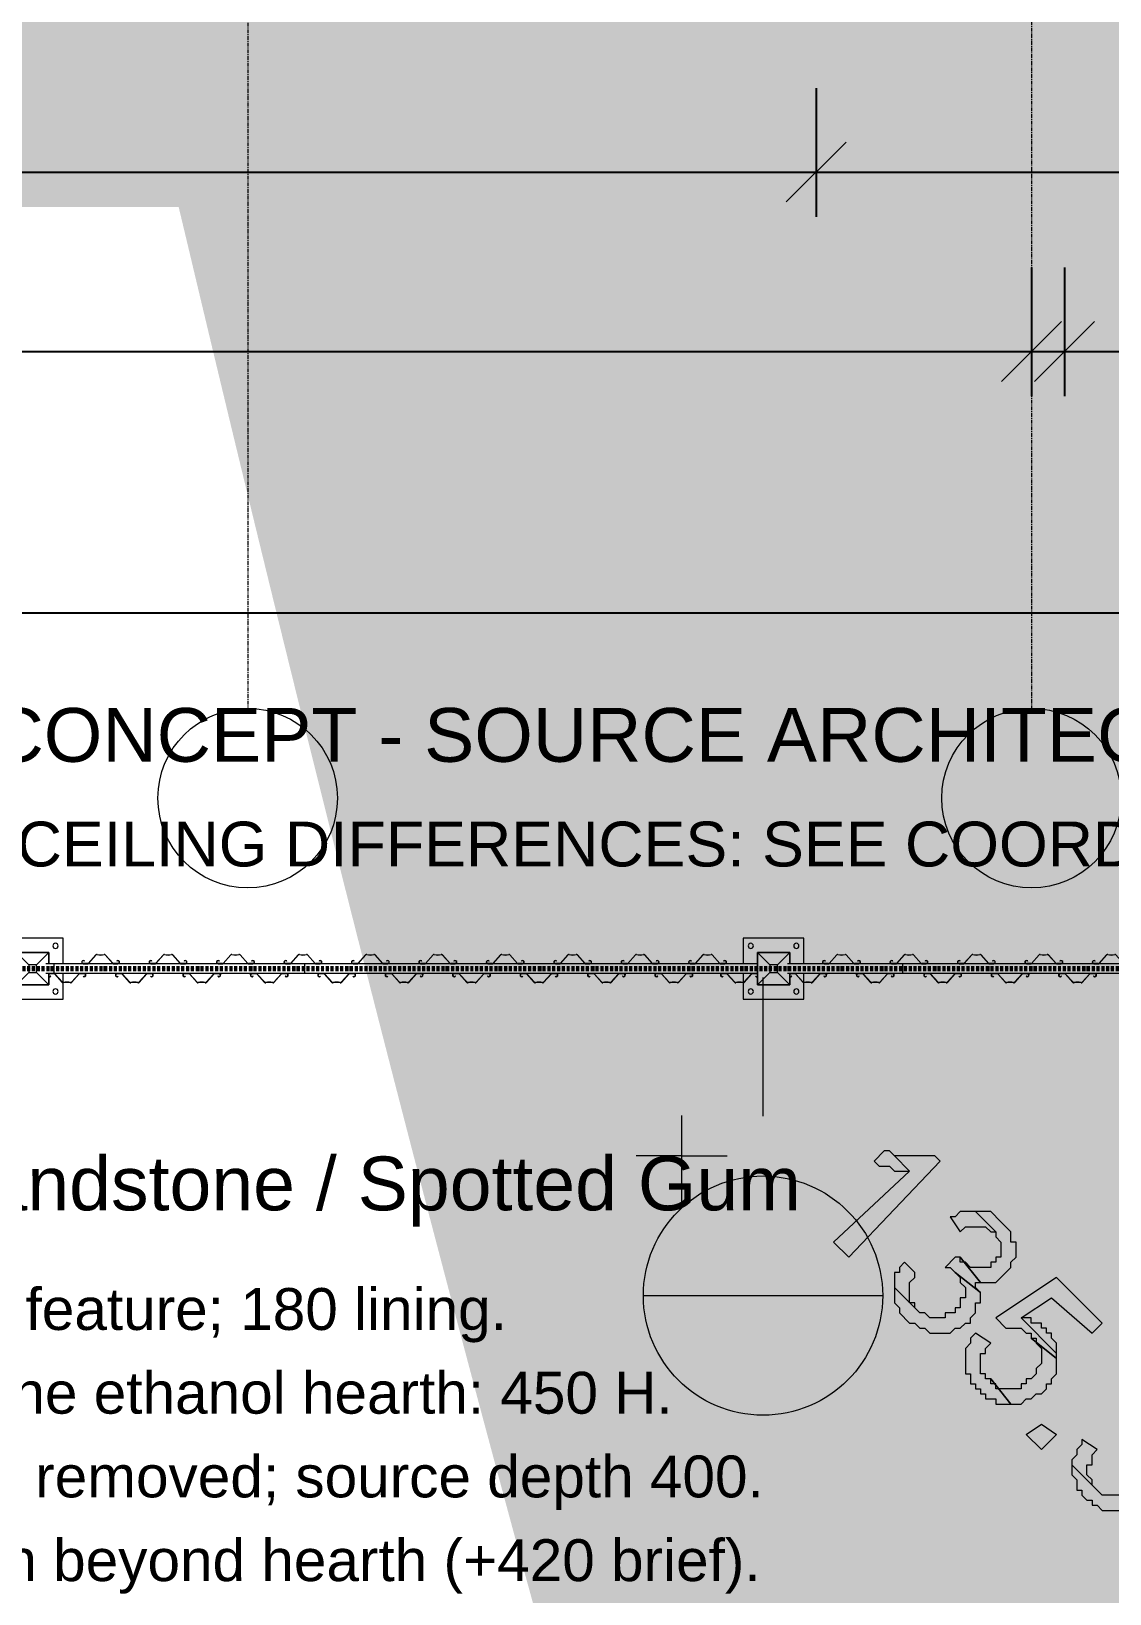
# Model space of a CAD drawing. Header units: millimetres. Extents: x -3370 to 37592, y -25802 to 13127.
# Drawn here: x 9411 to 13015, y -12282 to -7057 of the extents above; entities that cross this region are included whole.
import ezdxf

# ---------------------------------------------------------------- set-up
doc = ezdxf.new("R2010")
doc.units = ezdxf.units.MM
doc.linetypes.add('Boundary', pattern=[15.999999999999998, 9.999999999999998, -3, 0, -3])
doc.linetypes.add('Grid Line', pattern=[22.224999999999994, 12.7, -3.174999999999999, 3.174999999999999, -3.174999999999999])
for name, color, linetype, lineweight in [('2 Hoop survey', 8, 'Continuous', 9), ('A-ANNO-DIMS', 211, 'Continuous', 9), ('A-FLOR-HRAL', 11, 'Continuous', 9), ('C-PROP-LINE', 91, 'Boundary', 70), ('G-ANNO-SYMB', 111, 'Continuous', 9), ('ID_REVISION_MARKUP', 7, 'Continuous', 25), ('S-GRID', 1, 'Continuous', 9), ('S-GRID-IDEN', 1, 'Continuous', 9), ('默认', 18, 'Continuous', 9)]:
    doc.layers.add(name, color=color, linetype=linetype, lineweight=lineweight)
doc.styles.add('Avenir_1', font='', dxfattribs={"width": 0.8, "height": 200})
doc.styles.add('ID_SANS', font='Arial.ttf')
doc.styles.get('Avenir_1').set_extended_font_data('Avenir')
doc.dimstyles.new('OJID-2_0mm_Diagonal_Tick', dxfattribs={"dimscale": 304.8, "dimtxt": 282.4994288325337, "dimasz": 0.6561679790026247, "dimexe": 0.4921259842519685, "dimexo": 0.0625, "dimgap": 0.1640419947506562, "dimtad": 1, "dimdsep": 46, "dimtxsty": 'Avenir_1', "dimblk1": 'OBLIQUE', "dimblk2": 'OBLIQUE', "dimsah": 1, "dimcen": 0.09, "dimdle": 0.4921259842519685, "dimazin": 3, "dimtfac": 1, "dimtdec": 4, "dimtix": 1, "dimtmove": 0, "dimatfit": 3, "dimtvp": 1, "dimtolj": 1})

# ---------------------------------------------------------------- blocks, each defined once
blk = doc.blocks.new('2 Hoop survey-1260670-Lower Ground Floor')
at = {"layer": '默认', "color": 9}
for p, q in [((60014.59329155373, -493.7394077661502), (60014.59329155373, -781.5903084260517)), ((60014.59329155373, -629.1986551355167), (59862.20163826322, -629.1986551355167)), ((60014.59329155373, -629.1986551355167), (60166.98494484427, -629.1986551355167))]:
    blk.add_line(p, q, dxfattribs=at)
for points in [[(60725.7543402429, -629.1986551355149), (60708.82193432174, -612.2662492143428), (60691.88952840053, -612.2662492143428), (60658.0247165582, -646.1310610566852), (60674.95712247937, -663.063466977872), (60708.8219343217, -663.063466977872), (60725.75434024289, -679.9958728990259), (60776.55155800637, -679.9958728990259)], [(60878.1459935334, -646.1310610567016), (60861.21358761223, -629.1986551355312), (60725.75434024286, -629.1986551355312), (60776.55155800636, -679.9958728990568), (60522.56546918882, -917.0495557954146), (60573.36268695233, -967.8467735589275)], [(60996.6728349816, -815.4551202683924), (60945.87561721809, -815.4551202683924), (60928.94321129691, -832.38752618953), (60912.01080537574, -832.38752618953), (60945.87561721809, -883.1847439530757), (60962.80802313925, -866.2523380319053), (61030.53764682394, -866.2523380319053), (61047.4700527451, -883.1847439530902), (61064.40245866627, -883.1847439530902)], [(61081.33486458743, -849.3199321107495), (61047.47005274511, -815.4551202683924), (60996.6728349816, -815.4551202683924), (61064.40245866629, -883.1847439530429), (61064.40245866629, -900.1171498742298), (61081.33486458745, -917.0495557953836), (61081.33486458745, -967.846773558913), (61064.40245866627, -967.846773558913), (61064.40245866627, -984.7791794800833), (61047.47005274511, -984.7791794800833), (61047.47005274511, -1001.711585401254), (60979.74042906042, -1001.711585401254), (60962.80802313925, -984.7791794800833), (60945.87561721809, -984.7791794800833), (60945.87561721809, -967.846773558913), (61013.60524090276, -1052.508803164781), (61064.40245866627, -1052.508803164781), (61115.1996764298, -1001.711585401237), (61115.1996764298, -984.7791794800833), (61132.13208235097, -967.846773558913), (61132.13208235097, -917.0495557954001), (61115.19967642979, -917.0495557954001), (61115.19967642979, -883.1847439530757)], [(60793.48396392755, -1018.643991322439), (60759.61915208522, -984.7791794800833), (60742.68674616407, -1001.711585401254), (60742.68674616407, -1018.643991322424), (60725.75434024288, -1018.643991322424), (60725.75434024288, -1069.441209085937), (60793.48396392756, -1137.170832770586), (60793.48396392756, -1120.238426849432), (60776.55155800638, -1120.238426849432), (60776.55155800638, -1052.508803164767), (60793.48396392756, -1035.576397243596)], [(60928.94321129689, -967.8467735588983), (60895.07839945455, -1001.711585401239), (60912.01080537572, -1001.711585401239), (60928.94321129691, -1018.64399132241), (61013.60524090275, -1086.373615007109), (60996.6728349816, -1069.441209085939), (60996.6728349816, -1052.508803164768), (61013.60524090275, -1052.508803164768), (60945.87561721805, -967.8467735589147)], [(61013.60524090275, -1086.373615007093), (60928.9432112969, -1018.643991322426), (60945.87561721809, -1035.576397243563), (60945.87561721809, -1052.508803164752), (60962.80802313925, -1069.441209085906), (60962.80802313925, -1103.306020928263), (60945.87561721807, -1103.306020928263), (60945.87561721807, -1137.170832770604), (60928.9432112969, -1137.170832770604), (60928.9432112969, -1154.103238691767), (60895.07839945459, -1154.103238691767), (60895.07839945459, -1171.035644612937), (60844.28118169108, -1171.035644612937), (60827.34877576991, -1154.103238691758), (60810.41636984873, -1154.103238691758), (60725.75434024286, -1069.441209085953), (60725.75434024286, -1120.238426849417), (60742.68674616403, -1137.17083277062), (60742.68674616403, -1154.103238691767), (60776.55155800639, -1187.968050534084), (60793.48396392755, -1187.968050534084), (60810.41636984874, -1204.900456455271), (60827.34877576989, -1204.900456455271), (60844.28118169108, -1221.832862376425), (60912.01080537574, -1221.832862376425), (60928.94321129692, -1204.900456455278), (60945.87561721809, -1204.900456455278), (60962.80802313928, -1187.968050534091), (60979.74042906044, -1187.968050534091), (60979.74042906044, -1171.035644612937), (60996.67283498161, -1154.103238691758), (60996.67283498161, -1120.238426849417), (61013.60524090275, -1120.238426849417)], [(61419.98298301084, -1187.968050534098), (61267.59132972029, -1035.576397243562), (61064.40245866627, -1171.035644612935), (61098.26727050862, -1204.900456455276), (61149.06448827212, -1204.900456455276), (61165.9968941933, -1221.832862376439), (61182.92930011446, -1221.832862376439), (61182.92930011446, -1238.765268297619), (61267.59132972032, -1306.494891982276), (61267.59132972032, -1289.56248606113), (61149.0644882721, -1171.035644612959), (61250.65892379913, -1103.306020928245), (61386.11817116849, -1221.832862376456)], [(61233.72651787796, -1204.900456455294), (61216.79411195681, -1204.900456455294), (61216.79411195681, -1187.968050534122), (61182.92930011447, -1187.968050534122), (61182.92930011447, -1171.035644612952), (61149.06448827212, -1171.035644612952), (61267.59132972029, -1289.56248606117), (61267.59132972029, -1255.697674218804), (61250.65892379914, -1238.765268297635), (61250.65892379914, -1221.832862376465), (61233.72651787796, -1221.832862376465)], [(61047.47005274512, -1255.6976742188), (60996.67283498161, -1221.83286237645), (60979.74042906045, -1238.76526829762), (60979.74042906045, -1255.6976742188), (60962.80802313925, -1272.630080139961), (60962.80802313925, -1357.292109745815), (60979.74042906042, -1357.292109745815), (60979.74042906042, -1391.156921588155), (60996.6728349816, -1391.156921588155), (60996.6728349816, -1408.089327509326), (61013.60524090277, -1408.089327509326), (61013.60524090277, -1425.021733430496), (61030.53764682395, -1425.021733430496), (61030.53764682395, -1441.954139351667), (61064.40245866628, -1441.954139351667), (61064.40245866628, -1458.886545272837), (61115.1996764298, -1458.886545272837), (61047.47005274511, -1374.224515666985), (61030.53764682395, -1374.224515666985), (61030.53764682395, -1357.292109745815), (61013.60524090277, -1357.292109745815), (61013.60524090277, -1289.562486061141), (61030.53764682395, -1289.562486061141), (61030.53764682395, -1272.63008013997)], [(61267.59132972032, -1306.494891982293), (61182.92930011448, -1238.76526829761), (61199.86170603562, -1238.76526829761), (61199.86170603562, -1255.697674218804), (61216.79411195681, -1272.63008013996), (61216.79411195681, -1323.427297903479), (61199.86170603565, -1340.359703824626), (61199.86170603565, -1357.29210974582), (61182.92930011447, -1374.224515666991), (61165.9968941933, -1374.224515666991), (61165.9968941933, -1391.156921588161), (61149.06448827212, -1391.156921588161), (61149.06448827212, -1408.089327509331), (61064.40245866627, -1408.089327509331), (61064.40245866627, -1391.156921588161), (61047.47005274511, -1391.156921588161), (61047.47005274511, -1374.224515666991), (61115.19967642979, -1458.886545272844), (61149.06448827212, -1458.886545272844), (61165.99689419332, -1441.954139351657), (61182.92930011447, -1441.954139351657), (61199.86170603562, -1425.021733430487), (61216.79411195681, -1425.021733430487), (61233.726517878, -1408.089327509308), (61233.726517878, -1391.156921588161), (61250.65892379914, -1391.156921588161), (61250.65892379914, -1374.224515666991), (61267.59132972032, -1357.292109745804)], [(61165.9968941933, -1560.48098079985), (61216.79411195681, -1526.616168957526), (61267.59132972031, -1560.480980799859), (61216.79411195681, -1611.278198563356)], [(61403.05057708967, -1611.278198563365), (61352.25335932614, -1577.413386721017), (61352.25335932614, -1594.345792642194), (61335.32095340498, -1611.278198563365), (61335.32095340498, -1628.210604484535), (61318.38854748383, -1645.143010405698), (61318.38854748383, -1662.075416326876), (61386.11817116849, -1729.805040011568), (61386.11817116849, -1712.872634090389), (61369.18576524734, -1695.940228169202), (61369.18576524734, -1662.075416326876), (61386.11817116849, -1662.075416326876), (61386.11817116849, -1628.210604484535)]]:
    blk.add_lwpolyline(points, close=True, dxfattribs=at)
blk.add_lwpolyline([(61504.64501261669, -1763.669851853867), (61419.98298301084, -1763.669851853867), (61318.38854748382, -1662.075416326852), (61318.38854748382, -1695.940228169193), (61335.320953405, -1712.872634090347), (61335.320953405, -1746.737445932697), (61352.25335932615, -1746.737445932697), (61352.25335932615, -1763.669851853867), (61369.18576524734, -1780.602257775021), (61386.11817116849, -1780.602257775021), (61386.11817116849, -1797.534663696208), (61403.05057708967, -1797.534663696208), (61419.98298301085, -1814.46706961738), (61538.50982445903, -1814.46706961738)], dxfattribs=at)
blk = doc.blocks.new('栏杆扶手 - Surface-Mounted Center-1798717-Lower Ground Floor')
at = {"layer": 'A-FLOR-HRAL'}
for p, q in [((-15.87499999999964, 101.6), (-101.6000000000001, 101.6)), ((-101.6000000000001, 101.6), (-101.6000000000001, -101.6)), ((-53.975, 53.97499999999771), (53.97499999999999, 53.97499999999771)), ((-53.975, 53.97499999999771), (-12.7, 12.69999999999778)), ((-53.97500000000007, -53.9750000000023), (-53.97500000000007, 53.97499999999769)), ((53.97499999999999, 53.97499999999798), (-53.97499999999999, 53.97499999999798)), ((-53.97499999999999, 53.97499999999798), (-53.97499999999999, -53.97500000000201)), ((12.7, 12.69999999999778), (53.97499999999999, 53.97499999999771)), ((101.6, 101.6), (15.87500000000006, 101.6)), ((53.97499999999992, 53.97499999999771), (53.97499999999992, -53.97500000000229)), ((53.97499999999999, -53.97500000000201), (53.97499999999999, 53.97499999999798)), ((101.6, -101.6), (101.6, 101.6)), ((12.7, 12.69999999999778), (-12.7, 12.69999999999778)), ((-12.7, 12.69999999999779), (-12.7, -12.70000000000221)), ((12.7, -12.70000000000221), (12.7, 12.69999999999779)), ((-53.97500000000007, -53.9750000000023), (-12.7, -12.70000000000221)), ((-12.7, -12.70000000000221), (12.7, -12.70000000000221)), ((53.97499999999999, -53.9750000000023), (12.7, -12.70000000000221)), ((-101.6000000000001, -101.6), (-15.87499999999959, -101.6)), ((-15.87499999999955, -53.9750000000023), (-53.975, -53.9750000000023)), ((-53.97499999999999, -53.97500000000201), (-15.87499999999954, -53.97500000000201)), ((53.97499999999999, -53.9750000000023), (15.87500000000018, -53.9750000000023)), ((15.8750000000002, -53.97500000000201), (53.97499999999999, -53.97500000000201)), ((15.87500000000013, -101.6), (101.6, -101.6))]:
    blk.add_line(p, q, dxfattribs=at)
for centre, radius, start, end in [((-76.20000000000002, 76.2), 8.731249999999987, 7.887775610029521e-13, 180.0000000000002), ((-76.20000000000002, 76.2), 8.731249999999996, 180.0000000000002, 5.088887490341627e-14), ((76.20000000000002, 76.2), 8.731249999999987, 7.887775610029521e-13, 180.0000000000002), ((76.20000000000002, 76.2), 8.731249999999996, 180.0000000000002, 5.088887490341627e-14), ((-76.20000000000002, -76.2), 8.731249999999989, 6.551942643814845e-13, 180.0000000000003), ((-76.20000000000002, -76.2), 8.731249999999985, 180.0000000000002, 5.088887490341627e-14), ((76.20000000000002, -76.2), 8.731249999999996, 6.043053894780682e-13, 180.0000000000002), ((76.20000000000002, -76.2), 8.731249999999985, 180.0000000000002, 5.088887490341627e-14)]:
    blk.add_arc(centre, radius, start, end, dxfattribs=at)
blk = doc.blocks.new('栏杆扶手 - Right Side-1798712-Lower Ground Floor')
at = {"layer": 'A-FLOR-HRAL'}
for p, q in [((6.245427855770975, 53.83422618456255), (6.806700561797228, 54.39549889058876)), ((15.08124999999973, 57.84850000000052), (15.08124999999973, 43.19481633661879)), ((15.87499999999984, 43.19481633661878), (15.87499999999984, 57.84850000000052)), ((14.28863871473044, 41.42095653478577), (-14.41546126376533, 15.7140520487531)), ((-13.91361901101159, 15.09907772745906), (14.81813363031123, 40.82962397147305)), ((-14.41546126376955, -15.71405204875008), (14.28863871473075, -41.42095653478513)), ((14.81813363031169, -40.82962397147217), (-13.91361901101545, -15.09907772745634)), ((15.08125000000038, -43.19481633661797), (15.08125000000038, -57.84849999999975)), ((15.87500000000046, -57.84849999999975), (15.87500000000046, -43.19481633661798)), ((6.806700561797881, -54.39549889058811), (6.245427855771664, -53.83422618456185))]:
    blk.add_line(p, q, dxfattribs=at)
for centre, radius, start, end in [((10.22349999999976, 57.84850000000048), 5.651499999999976, 154.8659213043198, 225.2595218971921), ((10.22349999999976, 57.84850000000048), 4.857749999999974, 154.8950753631256, 225.3019278009093), ((10.22349999999976, 57.84850000000048), 4.857749999999974, 6.704519569386378e-13, 28.16274097511436), ((10.22349999999976, 57.84850000000048), 5.651499999999976, 359.9999999999996, 14.07872011857448), ((-11.90625000000014, 12.63918044228032), 3.968749999999824, 129.215743005456, 193.4870587838714), ((-64.60465898721104, 4.448531709029887e-13), 50.22415721151557, 346.5129412161314, 13.48705878386784), ((-11.90625000000014, 12.63918044228032), 3.174999999999822, 129.2157430054417, 193.4870587838738), ((-64.60465898721104, 4.448531709029887e-13), 51.01790721151556, 346.5129412161306, 13.48705878386711), ((12.69999999999992, 43.19481633661878), 2.381249999999919, 311.8470848866533, 4.325554366790383e-13), ((12.69999999999992, 43.19481633661878), 3.174999999999925, 311.8458416048869, 0), ((-11.90624999999955, -12.63918044228075), 3.968750000000195, 166.5129412161303, 230.7842569944569), ((-11.90624999999955, -12.63918044228075), 3.175000000000197, 166.5129412161315, 230.7842569944617), ((12.70000000000046, -43.194816336618), 2.381249999999926, 6.838609960774292e-13, 48.15291511334912), ((12.70000000000046, -43.194816336618), 3.174999999999924, 6.361109362927034e-14, 48.15415839511418), ((10.22350000000049, -57.84849999999975), 5.651499999999976, 134.7404781028073, 359.999999999999), ((10.22350000000049, -57.84849999999975), 4.857749999999966, 134.6980721990925, 4.071109992273301e-13)]:
    blk.add_arc(centre, radius, start, end, dxfattribs=at)
blk = doc.blocks.new('栏杆扶手 - Left Side-1798714-Lower Ground Floor')
at = {"layer": 'A-FLOR-HRAL'}
for p, q in [((-15.87499999999996, 57.84850000000015), (-15.87499999999996, 43.19481633661839)), ((-15.08124999999998, 43.19481633661835), (-15.08124999999998, 57.84850000000015)), ((-6.806700561797406, 54.39549889058846), (-6.245427855771193, 53.8342261845622)), ((-14.8181336303113, 40.82962397147259), (13.91361901101565, 15.09907772745659)), ((14.41546126376977, 15.71405204875031), (-14.28863871473036, 41.42095653478553)), ((-15.87499999999998, -43.19481633661835), (-15.87499999999998, -57.84850000000014)), ((-15.08124999999996, -57.84850000000011), (-15.08124999999996, -43.19481633661839)), ((13.91361901101583, -15.09907772745543), (-14.81813363031135, -40.82962397147266)), ((-14.28863871473058, -41.4209565347854), (14.41546126376536, -15.71405204875289)), ((-6.245427855771167, -53.8342261845622), (-6.80670056179743, -54.39549889058843))]:
    blk.add_line(p, q, dxfattribs=at)
for centre, radius, start, end in [((-10.22349999999999, 57.84850000000013), 5.651499999999976, 314.7404781028065, 179.9999999999994), ((-10.22349999999999, 57.84850000000013), 4.857749999999971, 314.6980721990916, 180.0000000000004), ((-12.70000000000006, 43.19481633661839), 3.174999999999925, 179.9999999999999, 228.1541583951134), ((-12.70000000000006, 43.19481633661839), 2.381249999999925, 180.0000000000005, 228.1529151133485), ((64.60465898721118, 8.021785709647067e-13), 51.01790721151556, 166.512941216132, 193.4870587838678), ((11.90624999999977, 12.63918044228097), 3.175000000000197, 346.5129412161319, 50.78425699445906), ((64.60465898721118, 8.021785709647067e-13), 50.22415721151557, 166.5129412161327, 193.4870587838685), ((11.90624999999977, 12.63918044228097), 3.968750000000194, 346.5129412161309, 50.78425699445738), ((-12.70000000000006, -43.19481633661839), 3.174999999999924, 131.8458416048867, 179.9999999999993), ((-12.70000000000006, -43.19481633661839), 2.381249999999921, 131.8470848866536, 180), ((11.9062500000002, -12.63918044228009), 3.174999999999822, 309.2157430055389, 13.48705878386924), ((11.9062500000002, -12.63918044228009), 3.968749999999824, 309.2157430055375, 13.48705878386811), ((-10.22349999999999, -57.84850000000011), 5.651499999999976, 179.9999999999999, 45.25952189719193), ((-10.22349999999999, -57.84850000000011), 4.857749999999976, 180, 45.30192780090908)]:
    blk.add_arc(centre, radius, start, end, dxfattribs=at)
blk = doc.blocks.new('栏杆扶手 - Right Side-V1-Lower Ground Floor')
at = {"layer": 'A-FLOR-HRAL'}
for p, q in [((6.245427855770975, 53.83422618456255), (6.806700561797228, 54.39549889058876)), ((15.08124999999973, 57.84850000000052), (15.08124999999973, 43.19481633661879)), ((15.87499999999984, 43.19481633661878), (15.87499999999984, 57.84850000000052)), ((14.28863871473044, 41.42095653478577), (-14.41546126376533, 15.7140520487531)), ((-13.91361901101159, 15.09907772745906), (14.81813363031123, 40.82962397147305)), ((-14.41546126376955, -15.71405204875008), (14.28863871473075, -41.42095653478513)), ((14.81813363031169, -40.82962397147217), (-13.91361901101545, -15.09907772745634)), ((15.08125000000038, -43.19481633661797), (15.08125000000038, -57.84849999999975)), ((15.87500000000046, -57.84849999999975), (15.87500000000046, -43.19481633661798)), ((6.806700561797881, -54.39549889058811), (6.245427855771664, -53.83422618456185))]:
    blk.add_line(p, q, dxfattribs=at)
for centre, radius, start, end in [((10.22349999999976, 57.84850000000048), 5.651499999999976, 359.9999999999996, 225.2595218971921), ((10.22349999999976, 57.84850000000048), 4.857749999999974, 6.704519569386375e-13, 225.3019278009093), ((-11.90625000000014, 12.63918044228032), 3.968749999999824, 129.215743005456, 193.4870587838714), ((-64.60465898721104, 4.448531709029887e-13), 50.22415721151557, 346.5129412161314, 13.48705878386784), ((-11.90625000000014, 12.63918044228032), 3.174999999999822, 129.2157430054417, 193.4870587838738), ((-64.60465898721104, 4.448531709029887e-13), 51.01790721151556, 346.5129412161306, 13.48705878386711), ((12.69999999999992, 43.19481633661878), 2.381249999999919, 311.8470848866533, 4.325554366790383e-13), ((12.69999999999992, 43.19481633661878), 3.174999999999925, 311.8458416048869, 0), ((-11.90624999999955, -12.63918044228075), 3.968750000000195, 166.5129412161303, 230.7842569944569), ((-11.90624999999955, -12.63918044228075), 3.175000000000197, 166.5129412161315, 230.7842569944617), ((12.70000000000046, -43.194816336618), 2.381249999999926, 6.838609960774292e-13, 48.15291511334912), ((12.70000000000046, -43.194816336618), 3.174999999999924, 6.361109362927034e-14, 48.15415839511418), ((10.22350000000049, -57.84849999999975), 5.651499999999976, 134.7404781028073, 359.999999999999), ((10.22350000000049, -57.84849999999975), 4.857749999999966, 134.6980721990925, 4.071109992273301e-13)]:
    blk.add_arc(centre, radius, start, end, dxfattribs=at)
blk = doc.blocks.new('栏杆扶手 - Right Side-V2-Lower Ground Floor')
at = {"layer": 'A-FLOR-HRAL'}
for p, q in [((6.245427855770975, 53.83422618456255), (6.806700561797228, 54.39549889058876)), ((15.08124999999973, 57.84850000000052), (15.08124999999973, 43.19481633661879)), ((15.87499999999984, 43.19481633661878), (15.87499999999984, 57.84850000000052)), ((14.28863871473044, 41.42095653478577), (-14.41546126376533, 15.7140520487531)), ((-13.91361901101159, 15.09907772745906), (14.81813363031123, 40.82962397147305)), ((-14.41546126376955, -15.71405204875008), (14.28863871473075, -41.42095653478513)), ((14.81813363031169, -40.82962397147217), (-13.91361901101545, -15.09907772745634)), ((15.08125000000038, -43.19481633661797), (15.08125000000038, -57.84849999999975)), ((15.87500000000046, -57.84849999999975), (15.87500000000046, -43.19481633661798)), ((6.806700561797881, -54.39549889058811), (6.245427855771664, -53.83422618456185))]:
    blk.add_line(p, q, dxfattribs=at)
for centre, radius, start, end in [((10.22349999999976, 57.84850000000048), 5.651499999999976, 359.9999999999996, 225.2595218971921), ((10.22349999999976, 57.84850000000048), 4.857749999999974, 6.704519569386375e-13, 225.3019278009093), ((-11.90625000000014, 12.63918044228032), 3.968749999999824, 129.215743005456, 193.4870587838714), ((-64.60465898721104, 4.448531709029887e-13), 50.22415721151557, 346.5129412161314, 13.48705878386784), ((-11.90625000000014, 12.63918044228032), 3.174999999999822, 129.2157430054417, 193.4870587838738), ((-64.60465898721104, 4.448531709029887e-13), 51.01790721151556, 346.5129412161306, 13.48705878386711), ((12.69999999999992, 43.19481633661878), 2.381249999999919, 311.8470848866533, 4.325554366790383e-13), ((12.69999999999992, 43.19481633661878), 3.174999999999925, 311.8458416048869, 0), ((-11.90624999999955, -12.63918044228075), 3.968750000000195, 166.5129412161303, 230.7842569944569), ((-11.90624999999955, -12.63918044228075), 3.175000000000197, 166.5129412161315, 230.7842569944617), ((12.70000000000046, -43.194816336618), 2.381249999999926, 6.838609960774292e-13, 48.15291511334912), ((12.70000000000046, -43.194816336618), 3.174999999999924, 6.361109362927034e-14, 48.15415839511418), ((10.22350000000049, -57.84849999999975), 5.651499999999976, 134.7404781028073, 205.1340786956796), ((10.22350000000049, -57.84849999999975), 4.857749999999974, 134.6980721990924, 205.1049246368759), ((10.22350000000049, -57.84849999999975), 4.857749999999966, 331.8372590248866, 4.071109992273301e-13), ((10.22350000000049, -57.84849999999975), 5.651499999999974, 345.9212798814244, 359.999999999999)]:
    blk.add_arc(centre, radius, start, end, dxfattribs=at)
blk = doc.blocks.new('栏杆扶手 - 栏杆扶手-2236474-Lower Ground Floor')
at = {"layer": 'A-FLOR-HRAL'}
for p, q in [((9487.576569072857, -10175.76140618812), (9459.9470098258, -10175.76140618812)), ((9487.576569072857, -10207.51140618812), (9487.576569072857, -10175.76140618812)), ((10325.32016886482, -10175.76140618812), (9487.576569072857, -10175.76140618812)), ((10325.32016886482, -10207.51140618812), (10325.32016886482, -10175.76140618812)), ((11837.86461388053, -10175.76140618813), (10325.32016886482, -10175.76140618812)), ((12324.09631215091, -10175.76140618813), (11938.08761443129, -10175.76140618813)), ((12324.09631215091, -10207.51140618813), (12324.09631215091, -10175.76140618813)), ((14314.16461388054, -10175.76140618813), (12324.09631215091, -10175.76140618813)), ((9487.576569072857, -10207.51140618812), (9459.9470098258, -10207.51140618812)), ((10325.32016886482, -10207.51140618812), (9487.576569072857, -10207.51140618812)), ((11837.86461388053, -10207.51140618813), (10325.32016886482, -10207.51140618812)), ((12324.09631215091, -10207.51140618813), (11938.0876144313, -10207.51140618813)), ((14314.16461388054, -10207.51140618813), (12324.09631215091, -10207.51140618813))]:
    blk.add_line(p, q, dxfattribs=at)
at = {"rotation": 89.99999999999982}
for name, p in [('栏杆扶手 - Surface-Mounted Center-1798717-Lower Ground Floor', (9415.539613880532, -10191.63640618812)), ('栏杆扶手 - Surface-Mounted Center-1798717-Lower Ground Floor', (11891.83961388053, -10191.63640618812)), ('栏杆扶手 - Left Side-1798714-Lower Ground Floor', (9642.53961388053, -10159.83640618812)), ('栏杆扶手 - Left Side-1798714-Lower Ground Floor', (9867.939613880533, -10159.83640618812)), ('栏杆扶手 - Left Side-1798714-Lower Ground Floor', (10093.33961388053, -10159.83640618812)), ('栏杆扶手 - Left Side-1798714-Lower Ground Floor', (10318.73961388053, -10159.83640618812)), ('栏杆扶手 - Left Side-1798714-Lower Ground Floor', (10544.13961388054, -10159.83640618812)), ('栏杆扶手 - Left Side-1798714-Lower Ground Floor', (10769.53961388054, -10159.83640618812)), ('栏杆扶手 - Left Side-1798714-Lower Ground Floor', (10994.93961388054, -10159.83640618812)), ('栏杆扶手 - Left Side-1798714-Lower Ground Floor', (11220.33961388053, -10159.83640618812)), ('栏杆扶手 - Left Side-1798714-Lower Ground Floor', (11445.73961388053, -10159.83640618812)), ('栏杆扶手 - Left Side-1798714-Lower Ground Floor', (11671.13961388053, -10159.83640618812)), ('栏杆扶手 - Left Side-1798714-Lower Ground Floor', (12118.83961388054, -10159.83640618813)), ('栏杆扶手 - Left Side-1798714-Lower Ground Floor', (12344.23961388054, -10159.83640618813)), ('栏杆扶手 - Left Side-1798714-Lower Ground Floor', (12569.63961388053, -10159.83640618813)), ('栏杆扶手 - Left Side-1798714-Lower Ground Floor', (12795.03961388054, -10159.83640618813)), ('栏杆扶手 - Left Side-1798714-Lower Ground Floor', (13020.43961388054, -10159.83640618813)), ('栏杆扶手 - Right Side-1798712-Lower Ground Floor', (9529.839613880531, -10223.43640618812)), ('栏杆扶手 - Right Side-V1-Lower Ground Floor', (9755.239613880532, -10223.43640618812)), ('栏杆扶手 - Right Side-V1-Lower Ground Floor', (9980.63961388053, -10223.43640618812)), ('栏杆扶手 - Right Side-V1-Lower Ground Floor', (10206.03961388053, -10223.43640618812)), ('栏杆扶手 - Right Side-V1-Lower Ground Floor', (10431.43961388054, -10223.43640618812)), ('栏杆扶手 - Right Side-V1-Lower Ground Floor', (10656.83961388053, -10223.43640618812)), ('栏杆扶手 - Right Side-V1-Lower Ground Floor', (10882.23961388054, -10223.43640618812)), ('栏杆扶手 - Right Side-V1-Lower Ground Floor', (11107.63961388054, -10223.43640618812)), ('栏杆扶手 - Right Side-V1-Lower Ground Floor', (11333.03961388054, -10223.43640618812)), ('栏杆扶手 - Right Side-V1-Lower Ground Floor', (11558.43961388054, -10223.43640618812)), ('栏杆扶手 - Right Side-V2-Lower Ground Floor', (11777.53961388053, -10223.43640618812)), ('栏杆扶手 - Right Side-1798712-Lower Ground Floor', (12006.13961388053, -10223.43640618812)), ('栏杆扶手 - Right Side-V1-Lower Ground Floor', (12231.53961388054, -10223.43640618813)), ('栏杆扶手 - Right Side-V1-Lower Ground Floor', (12456.93961388053, -10223.43640618813)), ('栏杆扶手 - Right Side-V1-Lower Ground Floor', (12682.33961388053, -10223.43640618813)), ('栏杆扶手 - Right Side-V1-Lower Ground Floor', (12907.73961388053, -10223.43640618813))]:
    blk.add_blockref(name, p, dxfattribs=at)
blk = doc.blocks.new('Family - ___-1140397-Lower Ground Floor')
at = {"layer": 'C-PROP-LINE'}
blk.add_line((-3370.233711690959, -10191.63640618797), (37591.88771895222, -10191.63640618797), dxfattribs=at)
blk = doc.blocks.new('轴网 - Annotation - Grid Head _Circle 6mm_-283740-Lower Ground Floor')
at = {"layer": 'S-GRID-IDEN'}
blk.add_circle((0, 0), 3.000000000000003, dxfattribs=at)
blk = doc.blocks.new('_Oblique')
at = {"color": 0, "linetype": 'ByBlock', "lineweight": -2}
blk.add_line((-0.5, -0.5), (0.5, 0.5), dxfattribs=at)
blk = doc.blocks.new('剖面 - Filled-602395-Lower Ground Floor')
at = {"layer": 'G-ANNO-SYMB'}
h = blk.add_hatch(color=256, dxfattribs=at)
edge = h.paths.add_edge_path()
edge.add_line((-11.99999999999998, -1.057487430955462e-15), (-6.010142077375545, 5.989857922624428))
edge.add_line((-6.010142077375545, 5.989857922624428), (-6.010142077375547, 3.99998714226265))
edge.add_arc((-6.000000000000009, 4.314472224941652e-15), 3.999999999999993, 90.14527471293741, 180.0000000000001)
edge.add_line((-10.00000000000001, -4.442212143579261e-16), (-11.99999999999998, -4.442212143579261e-16))
h = blk.add_hatch(color=256, dxfattribs=at)
edge = h.paths.add_edge_path()
edge.add_line((0, -4.442212143579261e-16), (-2.020284154751089, -4.442212143579261e-16))
edge.add_arc((-6.020284154751088, 3.701206008344115e-15), 3.999999999999998, 3.125332922008694e-13, 89.85472528706289)
edge.add_line((-6.010142077375547, 3.99998714226265), (-6.010142077375549, 6.010142077375541))
edge.add_line((-6.010142077375549, 6.010142077375541), (0, 0))
for centre, start, end in [((-6.000000000000005, 1.657135159211616e-15), 359.9999999999996, 179.9999999999996), ((-6.000000000000005, 1.952398093637372e-14), 179.9999999999999, 359.9999999999991)]:
    blk.add_arc(centre, 4.000000000000004, start, end, dxfattribs=at)

msp = doc.modelspace()

# ---------------------------------------------------------------- linework, layer by layer
at = {"layer": 'G-ANNO-SYMB'}
for p, q in [((11856.51979526692, -10685.07565357814), (11856.51979526692, -10221.42595675094)), ((11456.51979526691, -11285.07565357813), (12256.51979526691, -11285.07565357813))]:
    msp.add_line(p, q, dxfattribs=at)
at = {"layer": 'S-GRID', "linetype": 'Grid Line'}
for p, q in [((10134.03961388065, 11106.92293703577), (10134.03961388061, -9321.46480544514)), ((12754.03961388056, -110.5986873540976), (12754.03961388054, -9321.464805445143))]:
    msp.add_line(p, q, dxfattribs=at)

# ---------------------------------------------------------------- block references
at = {"layer": '2 Hoop survey', "color": 9}
msp.add_blockref('2 Hoop survey-1260670-Lower Ground Floor', (-48430.02383250731, -10188.93677013573), dxfattribs=at)
at = {"layer": 'A-FLOR-HRAL'}
msp.add_blockref('栏杆扶手 - 栏杆扶手-2236474-Lower Ground Floor', (0, 0), dxfattribs=at)
at = {"layer": 'C-PROP-LINE'}
msp.add_blockref('Family - ___-1140397-Lower Ground Floor', (0, 0), dxfattribs=at)
at = {"layer": 'G-ANNO-SYMB', "extrusion": (0, 0, -1), "xscale": 99.99999999999993, "yscale": 99.99999999999993, "zscale": 99.99999999999993, "rotation": 90.00000000000001}
msp.add_blockref('剖面 - Filled-602395-Lower Ground Floor', (-11856.51979526691, -10685.07565357813), dxfattribs=at)
at = {"layer": 'S-GRID-IDEN', "xscale": 99.99999999999993, "yscale": 99.99999999999993, "zscale": 99.99999999999993, "rotation": 180}
for p in [(10134.0396138806, -9621.464805445132), (12754.03961388053, -9621.464805445137)]:
    msp.add_blockref('轴网 - Annotation - Grid Head _Circle 6mm_-283740-Lower Ground Floor', p, dxfattribs=at)

# ---------------------------------------------------------------- texts
at = {"layer": 'ID_REVISION_MARKUP', "style": 'ID_SANS'}
for s, height, p in [('INTERIOR CONCEPT - SOURCE ARCHITECTURE RETAINED', 180, (8000, -9500)), ('DIMENSION / CEILING DIFFERENCES: SEE COORDINATION NOTES', 150, (8000, -9850)), ('REV-01 / Sandstone / Spotted Gum', 180, (8000, -11000)), ('3600 full-height feature; 180 lining.', 140, (8000, -11400)), ('Floating travertine ethanol hearth: 450 H.', 140, (8000, -11680)), ('Existing cabinet removed; source depth 400.', 140, (8000, -11960)), ('+220 clear width beyond hearth (+420 brief).', 140, (8000, -12240))]:
    msp.add_text(s, height=height, dxfattribs=at).set_placement(p)

# ---------------------------------------------------------------- dimensions: what is measured, and where the dimension line sits
at = {"layer": 'A-ANNO-DIMS'}
for base, p1, p2, override in [((12034.03961388057, -7527.634760971874), (9034.039613880574, -7227.634760971874), (12034.03961388057, -7227.634760971874), {"dimfxl": 3000}), ((13254.03961388055, -7527.634760971874), (12034.03961388057, -7227.634760971874), (13254.03961388055, -7227.634760971874), {"dimfxl": 1219.999999999976}), ((12864.03961388055, -8127.634760971874), (12754.03961388055, -7827.634760971874), (12864.03961388055, -7827.634760971874), {"dimfxl": 110.0000000000018}), ((32084.03961388054, -9002.062101239704), (8584.039613880574, -8702.062101239704), (32084.03961388054, -8702.062101239704), {"dimfxl": 23499.99999999997})]:
    msp.add_linear_dim(base=base, p1=p1, p2=p2, dimstyle='OJID-2_0mm_Diagonal_Tick', override=override, dxfattribs=at).render()
for base, p1, p2, text, override in [((12754.03961388055, -8127.634760971874), (8854.039613880577, -7827.634760971874), (12754.03961388055, -7827.634760971874), '<>\\XBAR', {"dimfxl": 3899.999999999971}), ((16654.03961388055, -8127.634760971874), (12864.03961388055, -7827.634760971874), (16654.03961388055, -7827.634760971874), '<>\\XMASTER BEDROOM', {"dimfxl": 3790.000000000002})]:
    msp.add_linear_dim(base=base, p1=p1, p2=p2, text=text, dimstyle='OJID-2_0mm_Diagonal_Tick', override=override, dxfattribs=at).render()

doc.saveas('drawing.dxf')
